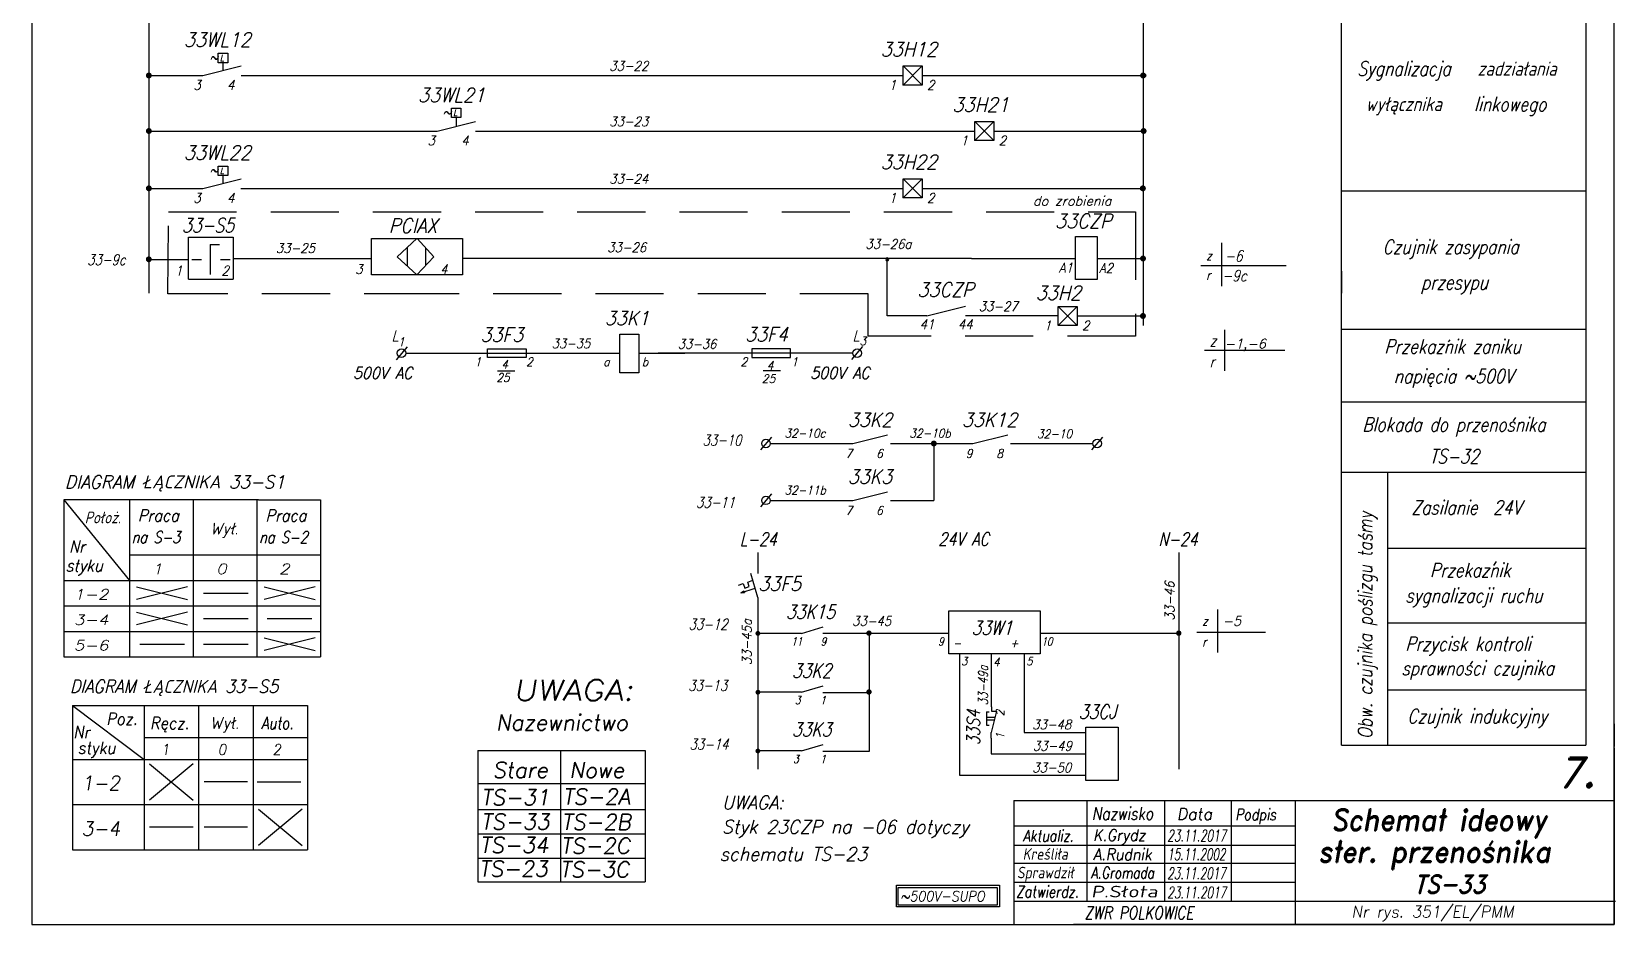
# Model space of a CAD drawing. Extents: x 0 to 295, y 0 to 420.
# Drawn here: x 0 to 295.2, y 0 to 166.4 of the extents above; entities that cross this region are included whole.
import ezdxf
from ezdxf.enums import TextEntityAlignment as Align

# ---------------------------------------------------------------- set-up
doc = ezdxf.new("R2010")
doc.units = 0
doc.header["$MEASUREMENT"] = 0
doc.linetypes.add('DASHED', pattern=[19.05, 12.7, -6.35])
doc.layers.get('0').update_dxf_attribs({"linetype": 'CONTINUOUS'})
doc.layers.add('LINIE', color=4, linetype='CONTINUOUS')
doc.layers.add('STYKI', color=4, linetype='CONTINUOUS')
doc.styles.add('ROMAND', font='romand', dxfattribs={"width": 0.9, "oblique": 15, "height": 3.5})
doc.styles.add('ROMANS', font='romans', dxfattribs={"width": 0.9, "oblique": 15, "height": 1.5})

msp = doc.modelspace()

# ---------------------------------------------------------------- linework, layer by layer
at = {"color": 7, "lineweight": 30}
for p, q in [((244.19, 163.38), (244.19, 183.19)), ((289.7, 183.19), (289.7, 163.38)), ((244.19, 94.02), (244.19, 163.38)), ((289.7, 163.38), (289.7, 121.76)), ((35.66, 160.65), (35.66, 159.2)), ((166.01, 160.05), (162.45, 156.49)), ((162.45, 160.05), (166.01, 156.49)), ((162.45, 156.49), (162.45, 160.05)), ((162.45, 160.05), (166.01, 160.05)), ((166.01, 160.05), (166.01, 156.49)), ((22.12, 158.27), (31.93, 158.27)), ((39.05, 158.27), (162.45, 158.27)), ((165.97, 156.49), (162.41, 156.49)), ((166.01, 158.27), (207.18, 158.27)), ((22.12, 147.92), (75.58, 147.92)), ((79.13, 150.42), (79.13, 148.81)), ((82.71, 147.92), (175.82, 147.92)), ((175.82, 149.7), (179.38, 146.14)), ((179.38, 149.7), (175.82, 146.14)), ((175.82, 146.14), (175.82, 149.7)), ((175.82, 149.7), (179.38, 149.7)), ((179.38, 149.7), (179.38, 146.14)), ((179.38, 147.92), (207.18, 147.92)), ((179.33, 146.14), (175.77, 146.14)), ((35.66, 139.6), (35.66, 138.16)), ((162.45, 139.01), (166.01, 135.45)), ((166.01, 139.01), (162.45, 135.45)), ((162.45, 135.45), (162.45, 139.01)), ((162.45, 139.01), (166.01, 139.01)), ((166.01, 139.01), (166.01, 135.45)), ((22.12, 137.23), (31.93, 137.23)), ((39.01, 137.23), (162.45, 137.23)), ((166.01, 137.23), (207.18, 137.23)), ((244.19, 136.75), (289.7, 136.75)), ((165.97, 135.45), (162.41, 135.45)), ((221.82, 127.06), (221.82, 119.02)), ((217.92, 122.84), (233.86, 122.84)), ((244.19, 121.76), (244.19, 117.69)), ((289.7, 121.76), (289.7, 94.02)), ((69.97, 107.67), (67.92, 105.27)), ((69.76, 106.48), (109.61, 106.48)), ((113.21, 106.48), (121.76, 106.48)), ((153.07, 106.48), (116.81, 106.48)), ((141.46, 107.28), (134.26, 107.28)), ((134.26, 107.28), (134.26, 105.68)), ((141.46, 105.68), (141.46, 107.28)), ((154.88, 107.72), (152.83, 105.32)), ((264.34, 109), (264.05, 108.62)), ((134.26, 105.68), (141.46, 105.68)), ((86.85, 103.18), (90.05, 103.18)), ((139.56, 103.18), (136.36, 103.18)), ((244.19, 33.39), (244.19, 94.02)), ((289.7, 94.02), (289.7, 33.39)), ((137.9, 90.84), (135.84, 88.45)), ((137.68, 89.65), (153.07, 89.65)), ((160.07, 89.65), (175.46, 89.65)), ((168.17, 89.68), (168.17, 79.05)), ((182.46, 89.65), (197.81, 89.65)), ((199.63, 90.84), (197.57, 88.45)), ((244.19, 84.31), (289.7, 84.31)), ((252.72, 84.31), (252.72, 33.39)), ((137.9, 80.24), (135.84, 77.84)), ((42.31, 79.15), (5.99, 79.15)), ((5.99, 79.15), (5.99, 59.07)), ((18.23, 79.15), (18.23, 59.38)), ((30.11, 79.15), (30.11, 59.38)), ((41.99, 79.15), (41.99, 59.38)), ((41.99, 79.15), (41.99, 59.38)), ((42.31, 79.15), (53.87, 79.15)), ((53.87, 79.15), (53.87, 59.38)), ((137.68, 79.05), (153.07, 79.05)), ((160.07, 79.05), (168.17, 79.05)), ((18.23, 68.89), (41.99, 68.89)), ((41.99, 68.89), (53.87, 68.89)), ((252.72, 70.13), (289.7, 70.13)), ((272.99, 67.64), (272.51, 66.92)), ((5.99, 64.14), (41.99, 64.14)), ((41.99, 64.14), (53.87, 64.14)), ((131.78, 63.25), (132.63, 63.54)), ((132.21, 61.81), (134.84, 62.71)), ((132.21, 61.81), (132.76, 62.19)), ((132.21, 61.81), (132.78, 62.13)), ((132.21, 61.81), (132.8, 62.08)), ((132.63, 63.54), (132.92, 62.69)), ((132.76, 62.19), (132.87, 61.86)), ((132.92, 62.69), (133.77, 62.98)), ((133.48, 63.83), (134.41, 64.15)), ((133.77, 62.98), (133.48, 63.83)), ((5.99, 59.38), (41.99, 59.38)), ((5.99, 59.38), (41.99, 59.38)), ((5.99, 59.07), (5.99, 49.88)), ((18.23, 59.38), (18.23, 49.88)), ((30.11, 59.38), (30.11, 49.88)), ((41.99, 59.38), (53.87, 59.38)), ((41.99, 59.38), (41.99, 49.88)), ((53.87, 59.38), (53.87, 49.88)), ((132.21, 61.81), (132.84, 61.96)), ((132.21, 61.81), (132.85, 61.91)), ((132.21, 61.81), (132.87, 61.86)), ((221.07, 58.71), (221.07, 50.67)), ((252.72, 56.21), (289.7, 56.21)), ((5.99, 54.63), (41.99, 54.63)), ((41.99, 54.63), (53.87, 54.63)), ((143.48, 54.25), (135.38, 54.25)), ((147.45, 54.29), (162.08, 54.29)), ((156.15, 43.24), (156.15, 54.29)), ((162.08, 54.29), (170.98, 54.29)), ((187.98, 54.29), (213.83, 54.29)), ((217.17, 54.5), (229.99, 54.5)), ((172.98, 50.46), (172.98, 27.79)), ((178.91, 40.56), (178.91, 50.46)), ((184.98, 50.46), (184.98, 35.79)), ((5.99, 49.88), (41.99, 49.88)), ((41.99, 49.88), (53.87, 49.88)), ((143.48, 43.28), (135.38, 43.28)), ((147.45, 43.24), (156.15, 43.24)), ((156.15, 32.27), (156.15, 43.33)), ((252.72, 43.7), (289.7, 43.7)), ((177.97, 39.64), (178.47, 39.64)), ((177.98, 39.64), (177.98, 37.14)), ((177.98, 38.64), (179.6, 38.64)), ((179.88, 39.77), (178.87, 35.77)), ((178.91, 40.56), (178.91, 39.74)), ((178.91, 39.77), (179.88, 39.77)), ((177.98, 38.14), (179.47, 38.14)), ((177.98, 37.14), (178.48, 37.14)), ((178.87, 34.7), (178.87, 35.77)), ((184.98, 35.79), (196.53, 35.79)), ((178.87, 34.7), (178.87, 31.79)), ((244.19, 33.39), (289.7, 33.39)), ((143.48, 32.32), (135.38, 32.32)), ((147.45, 32.27), (156.15, 32.27)), ((178.87, 31.79), (196.53, 31.79)), ((135.38, 29.26), (135.38, 28.95)), ((172.98, 27.79), (196.53, 27.79)), ((213.83, 29.26), (213.83, 28.95)), ((0, 0), (295, 0)), ((194.21, 0), (194.21, 0)), ((194.21, 0), (194.21, 0))]:
    msp.add_line(p, q, dxfattribs=at)
at = {"linetype": 'DASHED', "lineweight": 30}
for p, q in [((25.4, 117.57), (25.51, 132.86)), ((25.51, 132.86), (205.76, 132.86)), ((205.76, 132.86), (205.76, 109.68)), ((74.68, 117.57), (25.4, 117.57)), ((155.9, 117.57), (74.68, 117.57)), ((155.9, 109.68), (155.9, 117.57)), ((205.76, 109.68), (155.9, 109.68))]:
    msp.add_line(p, q, dxfattribs=at)
at = {"color": 7}
for p, q in [((29.21, 120.27), (29.21, 128.12)), ((29.21, 128.12), (37.58, 128.12)), ((37.58, 128.12), (37.58, 120.27)), ((194.58, 120.24), (194.58, 128.25)), ((194.58, 128.25), (198.59, 128.25)), ((198.59, 128.25), (198.59, 120.24)), ((33.27, 126.78), (33.27, 121.18)), ((33.27, 126.78), (35.04, 126.78)), ((37.57, 124.17), (63.34, 124.17)), ((175.19, 124.17), (178.75, 124.17)), ((178.75, 124.17), (194.58, 124.17)), ((21.59, 123.98), (29.21, 123.98)), ((29.88, 123.98), (31.65, 123.98)), ((35.21, 123.98), (36.99, 123.98)), ((29.21, 120.27), (37.58, 120.27)), ((198.59, 120.24), (194.58, 120.24)), ((194.91, 115.22), (191.35, 111.65)), ((191.35, 115.22), (194.91, 111.65)), ((191.35, 111.65), (191.35, 115.22)), ((191.35, 115.22), (194.91, 115.22)), ((194.91, 115.22), (194.91, 111.65)), ((194.91, 111.65), (191.35, 111.65)), ((222.34, 110.84), (222.34, 103.2)), ((218.63, 107.06), (233.59, 107.06)), ((7.62, 40.83), (7.62, 13.87)), ((20.94, 40.83), (20.94, 13.87)), ((31.11, 40.83), (31.11, 13.87)), ((41.27, 40.83), (41.27, 13.87)), ((51.44, 40.83), (51.44, 13.87)), ((211.14, 23.07), (211.14, 18.52)), ((223.58, 23.07), (223.58, 18.52)), ((183.08, 18.35), (235.53, 18.35)), ((211.14, 18.35), (211.14, 4.3)), ((223.58, 18.35), (223.58, 4.3)), ((183.08, 14.79), (235.53, 14.79)), ((183.07, 11.38), (235.53, 11.38)), ((183.08, 7.89), (235.53, 7.89))]:
    msp.add_line(p, q, dxfattribs=at)
for p, q in [((71.81, 127.85), (68.16, 124.47)), ((71.88, 127.85), (74.94, 124.47)), ((68.16, 124.47), (71.81, 121.1)), ((69.99, 126.16), (69.99, 122.78)), ((74.94, 124.47), (71.81, 121.1)), ((73.41, 126.16), (73.41, 122.82)), ((85.72, 124.17), (80.29, 124.17)), ((175.19, 124.17), (85.72, 124.17)), ((159.46, 113.44), (159.46, 124)), ((198.59, 124.17), (206.89, 124.17)), ((166.89, 113.44), (159.46, 113.44)), ((184.98, 113.44), (174.09, 113.44)), ((191.35, 113.44), (184.98, 113.44)), ((194.91, 113.44), (206.88, 113.43)), ((7.62, 40.83), (51.44, 40.83)), ((7.62, 40.83), (20.94, 30.76)), ((20.94, 34.82), (51.44, 34.82)), ((7.62, 30.76), (51.44, 30.76)), ((21.97, 29.91), (30.09, 23.17)), ((30.09, 29.91), (21.97, 23.17)), ((114.33, 32.4), (114.33, 7.92)), ((40.25, 26.54), (32.13, 26.54)), ((50.18, 26.51), (42.05, 26.51)), ((7.62, 22.32), (51.44, 22.32)), ((42.3, 21.47), (50.42, 14.72)), ((50.42, 21.47), (42.3, 14.72)), ((30.09, 18.09), (21.97, 18.09)), ((40.25, 18.09), (32.13, 18.09)), ((7.62, 13.87), (51.44, 13.87))]:
    msp.add_line(p, q)
at = {"lineweight": 30}
for p, q in [((207.18, 117.69), (207.18, 111.66)), ((244.19, 110.95), (289.7, 110.95)), ((244.19, 97.42), (289.7, 97.42)), ((5.99, 79.15), (18.23, 64.14))]:
    msp.add_line(p, q, dxfattribs=at)
at = {"lineweight": 25}
for p, q in [((83.14, 32.4), (114.33, 32.4)), ((83.14, 32.4), (83.14, 7.92)), ((98.58, 32.4), (98.58, 7.92)), ((83.14, 26.25), (114.33, 26.25)), ((83.14, 21.4), (114.33, 21.4)), ((83.14, 16.89), (114.33, 16.89)), ((83.14, 12.35), (114.33, 12.35)), ((83.14, 7.92), (114.33, 7.92))]:
    msp.add_line(p, q, dxfattribs=at)
at = {"color": 7, "lineweight": 30}
for points in [[(34.77, 160.65), (34.77, 162.43), (36.55, 162.43), (36.55, 160.65)], [(78.23, 150.42), (78.23, 152.21), (80.02, 152.21), (80.02, 150.42)], [(34.77, 139.6), (34.77, 141.39), (36.55, 141.39), (36.55, 139.6)], [(109.61, 102.86), (109.61, 110.06), (113.21, 110.06), (113.21, 102.86)], [(84.96, 105.68), (84.96, 107.28), (92.16, 107.28), (92.16, 105.68)], [(170.98, 50.46), (170.98, 58.46), (187.98, 58.46), (187.98, 50.46)], [(196.53, 26.79), (196.53, 36.79), (202.53, 36.79), (202.53, 26.79)]]:
    msp.add_lwpolyline(points, close=True, dxfattribs=at)
for points, const_width in [([(21.57, 158.27, 1), (22.12, 158.27, 1)], 0.55), ([(206.9, 158.27, 1), (207.45, 158.27, 1)], 0.55), ([(21.57, 147.92, 1), (22.12, 147.92, 1)], 0.55), ([(207, 147.92, 1), (207.55, 147.92, 1)], 0.55), ([(21.57, 137.23, 1), (22.12, 137.23, 1)], 0.55), ([(206.87, 137.23, 1), (207.42, 137.23, 1)], 0.55), ([(167.9, 89.65, 1), (168.45, 89.65, 1)], 0.55), ([(135.15, 54.25, 1), (135.6, 54.25, 1)], 0.45), ([(155.83, 54.29, 1), (156.33, 54.29, 1)], 0.5), ([(213.58, 54.29, 1), (214.08, 54.29, 1)], 0.5), ([(135.15, 43.28, 1), (135.6, 43.28, 1)], 0.45), ([(155.83, 43.33, 1), (156.33, 43.33, 1)], 0.5), ([(135.15, 32.32, 1), (135.6, 32.32, 1)], 0.45)]:
    msp.add_lwpolyline(points, format="xyb", close=True, dxfattribs=dict(at, const_width=const_width))
msp.add_lwpolyline([(63.34, 127.85), (80.29, 127.85), (80.29, 121.1), (63.34, 121.1)], close=True)
at = {"color": 7, "const_width": 0.55}
for points in [[(21.56, 124, 1), (22.11, 124, 1)], [(206.89, 124.15, 1), (207.44, 124.15, 1)], [(206.88, 113.43, 1), (207.43, 113.43, 1)]]:
    msp.add_lwpolyline(points, format="xyb", close=True, dxfattribs=at)
at = {"color": 7, "lineweight": 30}
for centre in [(68.96, 106.48), (153.88, 106.49), (136.88, 89.65), (198.61, 89.65), (136.88, 79.05)]:
    msp.add_circle(centre, 0.8, dxfattribs=at)
for centre, start, end in [((207.45, 158.27), 0, 180), ((207.45, 158.27), 180, 0), ((206.9, 137.23), 0, 180), ((206.9, 137.23), 180, 0)]:
    msp.add_arc(centre, 0.275, start, end, dxfattribs=at)
at = {"color": 7}
for start, end in [(0, 180), (180, 0)]:
    msp.add_arc((159.48, 123.98), 0.275, start, end, dxfattribs=at)
at = {"layer": 'LINIE', "color": 7, "lineweight": 30}
for p, q in [((295, 37.37), (295, 33.16)), ((295, 32.88), (295, 0)), ((295, 0), (194.2, 0)), ((194.2, 0), (194.2, 0)), ((194.21, 0), (295, 0)), ((295, 0), (295, 0))]:
    msp.add_line(p, q, dxfattribs=at)
at = {"layer": 'LINIE', "color": 7}
for p, q in [((183.08, 23.07), (295, 23.07)), ((183.08, 23.07), (183.08, 0.12)), ((196.69, 23.07), (196.69, 18.35)), ((235.53, 23.05), (235.53, 0.1)), ((196.69, 18.35), (196.69, 4.3)), ((183.28, 4.3), (295.21, 4.3))]:
    msp.add_line(p, q, dxfattribs=at)
at = {"layer": 'STYKI', "color": 7, "lineweight": 30}
for p, q in [((0, 420), (0, 0)), ((295, 0), (295, 420)), ((207.18, 407.15), (207.18, 117.69)), ((21.85, 378.32), (21.85, 117.69)), ((31.93, 158.27), (39.05, 160.05)), ((75.58, 147.92), (82.71, 149.7)), ((31.93, 137.23), (39.05, 139.01)), ((153.07, 89.65), (159.55, 91.27)), ((175.46, 89.65), (181.94, 91.27)), ((153.07, 79.05), (159.55, 80.67)), ((135.38, 69.35), (135.38, 65.44)), ((213.83, 69.35), (213.83, 59.45)), ((135.38, 60.94), (134.03, 65.44)), ((19.56, 62.95), (29.07, 60.57)), ((29.07, 62.95), (19.56, 60.57)), ((43.32, 62.95), (52.83, 60.57)), ((52.83, 62.95), (43.32, 60.57)), ((32.04, 61.76), (40.35, 61.76)), ((135.38, 60.94), (135.38, 59.45)), ((135.38, 59.45), (135.38, 44.79)), ((213.83, 59.45), (213.83, 29.26)), ((29.07, 58.2), (19.56, 55.82)), ((19.56, 58.2), (29.07, 55.82)), ((32.04, 57.01), (40.35, 57.01)), ((43.92, 57.01), (52.23, 57.01)), ((52.83, 53.44), (43.32, 51.07)), ((43.32, 53.44), (52.83, 51.07)), ((143.48, 54.25), (147.53, 55.46)), ((20.16, 52.26), (28.47, 52.26)), ((32.04, 52.26), (40.35, 52.26)), ((135.38, 48.26), (135.38, 29.26)), ((143.48, 43.28), (147.53, 44.5)), ((143.48, 32.32), (147.53, 33.53))]:
    msp.add_line(p, q, dxfattribs=at)
at = {"layer": 'STYKI', "color": 7}
for p, q in [((166.89, 113.44), (174.09, 115.24)), ((161.19, 3.25), (161.19, 7.28)), ((161.19, 7.28), (180.43, 7.28)), ((161.51, 3.57), (161.51, 6.88)), ((161.51, 6.88), (179.97, 6.88)), ((179.97, 6.88), (179.97, 3.57)), ((180.43, 7.28), (180.43, 3.25)), ((180.43, 3.25), (161.19, 3.25)), ((179.97, 3.57), (161.51, 3.57))]:
    msp.add_line(p, q, dxfattribs=at)

# ---------------------------------------------------------------- texts
at = {"color": 7, "lineweight": 30, "oblique": 15}
for s, height, style, width, p in [('33WL12', 2.673, 'ROMAND', 0.9, (28.36, 163.62)), ('33H12', 2.673, 'ROMAND', 0.9, (158.25, 161.83)), ('~', 1.78, 'ROMANS', 0.9, (33.11, 160.77)), ('L', 1.16, 'ROMANS', 0.9, (35.11, 160.97)), ('33-22', 1.782, 'ROMANS', 0.9, (107.66, 159.16)), ('Sygnalizacja', 2.64, 'ROMANS', 0.8, (247.1, 158.23)), ('zadziałania', 2.64, 'ROMANS', 0.8, (269.5, 158.23)), ('3    4', 1.782, 'ROMANS', 0.9, (30.14, 155.6)), ('1    ', 1.782, 'ROMANS', 0.9, (159.78, 155.6)), ('2', 1.78, 'ROMANS', 0.9, (166.91, 155.6)), ('33WL21', 2.673, 'ROMAND', 0.9, (72.02, 153.27)), ('33H21', 2.673, 'ROMAND', 0.9, (171.62, 151.48)), ('wyłącznika', 2.64, 'ROMANS', 0.8, (248.67, 151.63)), ('linkowego', 2.64, 'ROMANS', 0.8, (268.87, 151.63)), ('~', 1.78, 'ROMANS', 0.9, (76.58, 150.55)), ('L', 1.16, 'ROMANS', 0.9, (78.57, 150.74)), ('33-23', 1.782, 'ROMANS', 0.9, (107.66, 148.81)), ('33WL22', 2.673, 'ROMAND', 0.9, (28.36, 142.57)), ('3    4', 1.782, 'ROMANS', 0.9, (73.8, 145.25)), ('1    ', 1.782, 'ROMANS', 0.9, (173.14, 145.25)), ('2', 1.78, 'ROMANS', 0.9, (180.27, 145.25)), ('33H22', 2.673, 'ROMAND', 0.9, (158.25, 140.79)), ('~', 1.78, 'ROMANS', 0.9, (33.11, 139.73)), ('L', 1.16, 'ROMANS', 0.9, (35.11, 139.92)), ('33-24', 1.782, 'ROMANS', 0.9, (107.66, 138.12)), ('3    4', 1.782, 'ROMANS', 0.9, (30.14, 134.55)), ('1    ', 1.782, 'ROMANS', 0.9, (159.78, 134.55)), ('2', 1.78, 'ROMANS', 0.9, (166.91, 134.55)), ('z', 1.76, 'ROMANS', 0.8, (218.96, 123.81)), ('r', 1.76, 'ROMANS', 0.8, (218.96, 120.18)), ('33K1', 2.64, 'ROMAND', 0.9, (106.84, 111.7)), ('L', 2, 'ROMANS', 0.9, (67.08, 108.71)), ('1', 1.6, 'ROMANS', 0.9, (68.24, 107.83)), ('33F3', 2.64, 'ROMAND', 0.9, (83.66, 108.62)), ('33F4', 2.64, 'ROMAND', 0.9, (133, 108.69)), ('L', 2, 'ROMANS', 0.9, (153.04, 108.74)), ('3', 1.6, 'ROMANS', 0.9, (154.31, 107.97)), ('33-35', 1.76, 'ROMANS', 0.9, (96.92, 107.43)), ('33-36', 1.76, 'ROMANS', 0.9, (120.43, 107.32)), ('Przekaznik zaniku', 2.64, 'ROMANS', 0.8, (252.14, 106.43)), ('500V AC', 2.16, 'ROMANS', 0.9, (59.89, 101.73)), ('1', 1.6, 'ROMANS', 0.9, (82.56, 104.08)), ('4', 1.6, 'ROMANS', 0.9, (87.55, 103.61)), ('2', 1.6, 'ROMANS', 0.9, (92.16, 104.08)), ('a', 1.6, 'ROMANS', 0.9, (106.56, 104.08)), ('b', 1.6, 'ROMANS', 0.9, (113.76, 104.08)), ('2', 1.6, 'ROMANS', 0.9, (132.16, 104.09)), ('4', 1.6, 'ROMANS', 0.9, (137.05, 103.4)), ('1', 1.6, 'ROMANS', 0.9, (141.56, 104.09)), ('500V AC', 2.16, 'ROMANS', 0.9, (145.13, 101.74)), ('napięcia ~500V', 2.64, 'ROMANS', 0.8, (253.89, 100.9)), ('25', 1.6, 'ROMANS', 0.9, (86.62, 101.15)), ('25', 1.6, 'ROMANS', 0.9, (136.12, 100.94)), ('33K2', 2.64, 'ROMAND', 0.9, (152.14, 92.76)), ('33K12', 2.64, 'ROMAND', 0.9, (173.4, 92.76)), ('Blokada do przenośnika', 2.64, 'ROMANS', 0.8, (248.04, 91.87)), ('32-10c', 1.6, 'ROMANS', 0.9, (140.33, 90.76)), ('32-10b', 1.6, 'ROMANS', 0.9, (163.6, 90.76)), ('32-10', 1.6, 'ROMANS', 0.9, (187.4, 90.66)), ('33-10', 2, 'ROMANS', 0.8, (125.04, 89.27)), ('7    6', 1.62, 'ROMANS', 0.9, (151.72, 86.97)), ('9    8', 1.62, 'ROMANS', 0.9, (174.11, 86.97)), ('TS-32', 2.64, 'ROMANS', 0.8, (260.55, 85.94)), ('33K3', 2.64, 'ROMAND', 0.9, (152.14, 82.16)), ('32-11b', 1.6, 'ROMANS', 0.9, (140.33, 80.16)), ('Położ.', 2.2, 'ROMANS', 0.8, (9.88, 74.77)), ('Praca', 2.2, 'ROMANS', 0.9, (19.78, 75.14)), ('Praca', 2.2, 'ROMANS', 0.9, (43.55, 75.14)), ('33-11', 2, 'ROMANS', 0.8, (123.83, 77.67)), ('7    6', 1.62, 'ROMANS', 0.9, (151.72, 76.37)), ('Zasilanie  24V', 2.64, 'ROMANS', 0.8, (257.19, 76.4)), ('Wył.', 2.2, 'ROMANS', 0.9, (33.24, 72.68)), ('Nr', 2.2, 'ROMANS', 0.9, (6.93, 69.35)), ('na S-3', 2.2, 'ROMANS', 0.8, (18.61, 71.08)), ('na S-2', 2.2, 'ROMANS', 0.8, (42.38, 71.08)), ('L-24', 2.43, 'ROMAND', 0.8, (131.97, 70.6)), ('24V AC', 2.43, 'ROMAND', 0.8, (169, 70.61)), ('N-24', 2.43, 'ROMAND', 0.8, (210, 70.6)), ('styku', 2.2, 'ROMANS', 0.9, (6.34, 65.79)), ('1', 1.9, 'ROMANS', 1.2, (22.43, 65.32)), ('0', 1.9, 'ROMANS', 1.2, (34.38, 65.32)), ('2', 1.9, 'ROMANS', 1.2, (46.12, 65.32)), ('Przekaznik ', 2.64, 'ROMANS', 0.8, (260.64, 64.73)), ('1-2', 1.901, 'ROMANS', 1.2, (7.85, 60.57)), ('33F5', 2.64, 'ROMAND', 0.9, (135.45, 62.19)), ('sygnalizacji ruchu ', 2.64, 'ROMANS', 0.8, (256.06, 60.01)), ('33K15', 2.64, 'ROMAND', 0.8, (140.61, 56.95)), ('3-4', 1.901, 'ROMANS', 1.2, (7.85, 55.82)), ('33-12', 2, 'ROMANS', 0.8, (122.45, 54.94)), ('33-45', 1.78, 'ROMANS', 0.9, (152.93, 55.67)), ('33W1', 2.64, 'ROMAND', 0.8, (175.19, 53.95)), ('z', 1.76, 'ROMANS', 0.8, (218.21, 55.69)), ('11', 1.5, 'ROMANS', 0.8, (141.58, 52)), ('9', 1.5, 'ROMANS', 0.8, (147.08, 52)), ('9', 1.5, 'ROMANS', 0.8, (168.98, 52)), ('10', 1.5, 'ROMANS', 0.8, (188.21, 52)), ('Przycisk kontroli', 2.64, 'ROMANS', 0.8, (256.06, 50.98)), ('5-6', 1.901, 'ROMANS', 1.2, (7.85, 51.07)), ('-         +', 1.5, 'ROMANS', 0.9, (171.73, 51.67)), ('r', 1.76, 'ROMANS', 0.8, (218.21, 51.83)), ('33K2', 2.64, 'ROMAND', 0.8, (141.72, 45.98)), ('3', 1.5, 'ROMANS', 0.9, (173.26, 48.31)), ('5', 1.5, 'ROMANS', 0.9, (185.41, 48.31)), ('sprawności czujnika', 2.64, 'ROMANS', 0.8, (255.34, 46.46)), ('33-13', 2, 'ROMANS', 0.8, (122.36, 43.52)), ('3', 1.5, 'ROMANS', 0.8, (142.28, 41.03)), ('1', 1.5, 'ROMANS', 0.8, (146.98, 41.03)), ('33CJ', 2.64, 'ROMAND', 0.8, (195.17, 38.32)), ('Czujnik indukcyjny', 2.64, 'ROMANS', 0.8, (256.42, 37.51)), ('33K3', 2.64, 'ROMAND', 0.8, (141.72, 35.02)), ('33-48', 1.78, 'ROMANS', 0.9, (186.51, 36.37)), ('33-14', 2, 'ROMANS', 0.8, (122.62, 32.58)), ('33-49', 1.78, 'ROMANS', 0.9, (186.63, 32.38)), ('3', 1.5, 'ROMANS', 0.8, (141.95, 30.07)), ('1', 1.5, 'ROMANS', 0.8, (146.98, 30.07)), ('33-50', 1.78, 'ROMANS', 0.9, (186.51, 28.33))]:
    msp.add_text(s, height=height, dxfattribs=dict(at, style=style, width=width)).set_placement(p)
at = {"color": 7, "lineweight": 30, "style": 'ROMANS', "oblique": 15}
for s, height, p in [('do zrobienia', 1.76, (186.65, 134.01)), ('-1,-6', 1.76, (222.37, 107.39)), ('-5', 1.76, (221.98, 55.68)), ('4', 1.5, (179.2, 48.16))]:
    msp.add_text(s, height=height, dxfattribs=at).set_placement(p)
at = {"color": 7}
for s, height, style, oblique, width, p in [('33-S5', 2.673, 'ROMAND', 15, 0.8, (28, 129.01)), ('PCIAX', 2.673, 'ROMAND', 15, 0.9, (66.54, 128.96)), ('33CZP', 2.673, 'ROMAND', 15, 0.9, (190.76, 129.8)), ('33-25', 1.782, 'ROMANS', 15, 0.9, (45.52, 125.19)), ('33-26', 1.782, 'ROMANS', 15, 0.9, (107.26, 125.34)), ('33-26a', 1.782, 'ROMANS', 15, 0.9, (155.41, 125.96)), ('Czujnik zasypania', 2.64, 'ROMANS', 15, 0.8, (251.83, 124.99)), ('33-9c', 2, 'ROMANS', 15, 0.8, (10.35, 122.92)), ('-6', 2.09, 'ROMANS', 15, 0.8, (222.41, 123.58)), ('1      2', 1.782, 'ROMANS', 15, 0.9, (26.72, 121)), ('3            4', 1.782, 'ROMANS', 15, 0.9, (60.3, 121.26)), ('A1', 1.782, 'ROMANS', 15, 0.9, (191.46, 121.53)), ('A2', 1.782, 'ROMANS', 15, 0.9, (198.96, 121.48)), ('-9c', 2.09, 'ROMANS', 15, 0.8, (221.92, 119.9)), ('33CZP', 2.673, 'ROMAND', 15, 0.9, (165.09, 117)), ('33H2', 2.673, 'ROMAND', 15, 0.9, (187.15, 116.41)), ('przesypu', 2.64, 'ROMANS', 15, 0.8, (258.96, 118.39)), ('33-27', 1.782, 'ROMANS', 15, 0.9, (176.53, 114.34)), ('41', 1.782, 'ROMANS', 15, 0.9, (165.53, 110.97)), ('44', 1.782, 'ROMANS', 15, 0.9, (172.66, 110.97)), ('1    ', 1.782, 'ROMANS', 15, 0.9, (188.68, 110.76)), ('2', 1.78, 'ROMANS', 15, 0.9, (195.8, 110.76)), ('z', 2.09, 'ROMANS', 15, 0.8, (219.59, 107.77)), ('r', 2.09, 'ROMANS', 15, 0.8, (219.59, 103.89)), ('Poz.', 2.253, 'ROMAND', 10, 0.9, (13.92, 37.21)), ('Ręcz.', 2.253, 'ROMAND', 10, 0.9, (22.07, 36.41)), ('Wył.', 2.253, 'ROMAND', 10, 0.9, (33.27, 36.41)), ('Auto.', 2.253, 'ROMAND', 10, 0.8, (42.79, 36.41)), ('Nr', 2.253, 'ROMAND', 10, 0.9, (7.79, 34.73)), ('styku', 2.253, 'ROMAND', 10, 0.9, (8.59, 31.78)), ('1', 2.03, 'ROMAND', 10, 0.9, (24.13, 31.58)), ('0', 2.03, 'ROMAND', 10, 0.9, (34.7, 31.58)), ('2', 2.03, 'ROMAND', 10, 0.9, (44.91, 31.58)), ('1-2', 2.66, 'ROMANS', 10, 0.95, (9.33, 25.01)), ('UWAGA:', 2.5, 'ROMAND', 15, 0.95, (128.66, 21.46)), ('Nazwisko', 2.366, 'ROMANS', 10, 0.8, (197.64, 19.47)), ('Podpis', 2.156, 'ROMANS', 10, 0.8, (224.35, 19.4)), ('3-4', 2.66, 'ROMANS', 10, 0.95, (9.33, 16.52)), ('Styk 23CZP na -06 dotyczy', 2.5, 'ROMAND', 15, 0.95, (128.66, 16.94)), ('Aktualiz.', 2.156, 'ROMANS', 10, 0.8, (184.75, 15.43)), ('K.Grydz', 2.156, 'ROMANS', 10, 0.9, (197.88, 15.55)), ('schematu TS-23', 2.5, 'ROMAND', 15, 0.95, (128.24, 11.86)), ('Kreśliła', 2.156, 'ROMANS', 10, 0.8, (184.75, 12.04)), ('A.Rudnik', 2.156, 'ROMANS', 10, 0.9, (197.88, 11.97)), ('Sprawdził', 2.156, 'ROMANS', 10, 0.8, (183.69, 8.58)), ('~500V-SUPO', 1.92, 'ROMAND', 10, 0.9, (161.89, 4.28)), ('Zatwierdz.', 2.156, 'ROMANS', 10, 0.8, (183.5, 5.02)), ('ZWR POLKOWICE', 2.3177, 'ROMANS', 10, 0.8, (196.25, 0.99))]:
    msp.add_text(s, height=height, dxfattribs=dict(at, style=style, oblique=oblique, width=width)).set_placement(p)
at = {"color": 7, "lineweight": 30}
for s, height, style, oblique, width, p in [('Obw. czujnika poślizgu taśmy', 2.64, 'ROMANS', 10, 0.8, (249.91, 34.64)), ('33-46', 1.78, 'ROMANS', 15, 0.9, (213.02, 56.63)), ('33-45a', 1.78, 'ROMANS', 15, 0.9, (134.2, 48.34)), ('33-49a', 1.78, 'ROMANS', 15, 0.78, (178.23, 40.82)), ('33S4', 2.43, 'ROMAND', 15, 0.8, (176.75, 33.36)), ('1   2', 1.5, 'ROMANS', 15, 0.9, (181.26, 34.53))]:
    msp.add_text(s, height=height, rotation=90, dxfattribs=dict(at, style=style, oblique=oblique, width=width)).set_placement(p)
at = {"color": 7, "lineweight": 35, "style": 'ROMANS', "oblique": 10, "width": 1.2}
msp.add_text('UWAGA:', height=3.867, dxfattribs=at).set_placement((89.74, 41.75))
at = {"color": 7, "style": 'ROMANS', "oblique": 10}
for s, height, p in [('Nazewnictwo', 2.9294, (86.55, 36.17)), ('Stare', 2.929, (85.92, 27.31)), ('Nowe', 2.929, (100.26, 27.29)), ('TS-31', 2.929, (83.76, 22.21)), ('TS-2A', 2.929, (98.99, 22.35)), ('Data', 2.156, (213.49, 19.48)), ('TS-33', 2.929, (83.74, 17.67)), ('TS-2B', 2.929, (98.77, 17.63)), ('TS-34', 2.929, (83.55, 13.31)), ('TS-2C', 2.929, (98.61, 13.18)), ('TS-23', 2.929, (83.41, 8.9)), ('TS-3C', 2.929, (98.47, 8.77)), ('Nr rys. 351/EL/PMM', 2.128, (246.02, 1.3))]:
    msp.add_text(s, height=height, dxfattribs=at).set_placement(p)
at = {"color": 7, "lineweight": 40, "style": 'ROMAND'}
for s, height, oblique, width, p in [('7.', 5.5, 15, 0.95, (284.56, 25.55)), ('Schemat ideowy', 4, 10, 0.9, (242.25, 17.49)), ('ster. przenośnika', 4, 10, 0.9, (239.82, 11.57)), ('TS-33', 3.4, 15, 0.9, (257.61, 5.77))]:
    msp.add_text(s, height=height, dxfattribs=dict(at, oblique=oblique, width=width)).set_placement(p)
at = {"color": 7, "style": 'ROMANS', "oblique": 10}
for s, width, p, p2 in [('23.11.2017', 0.603672, (211.7, 15.46), (222.67, 15.46)), ('15.11.2002', 0.59515, (211.7, 11.99), (222.52, 11.99)), ('A.Gromada', 0.698309, (197.44, 8.54), (209.2, 8.54)), ('23.11.2017', 0.599411, (211.7, 8.42), (222.59, 8.42)), ('P.Słota', 1.118051, (197.5, 5.03), (209.9, 5.03)), ('23.11.2017', 0.603672, (211.7, 4.85), (222.67, 4.85))]:
    msp.add_text(s, height=2.156, dxfattribs=dict(at, width=width)).set_placement(p, p2, align=Align.FIT)
at = {"layer": 'STYKI', "color": 7, "lineweight": 30, "style": 'ROMANS', "oblique": 15, "width": 0.95}
msp.add_text('DIAGRAM ŁĄCZNIKA 33-S1', height=2.42, dxfattribs=at).set_placement((6.18, 81.29))
at = {"layer": 'STYKI', "color": 7, "style": 'ROMANS', "oblique": 15, "width": 0.9}
msp.add_text('DIAGRAM ŁĄCZNIKA 33-S5', height=2.42, dxfattribs=at).set_placement((7.1, 43.15))

doc.saveas('drawing.dxf')
